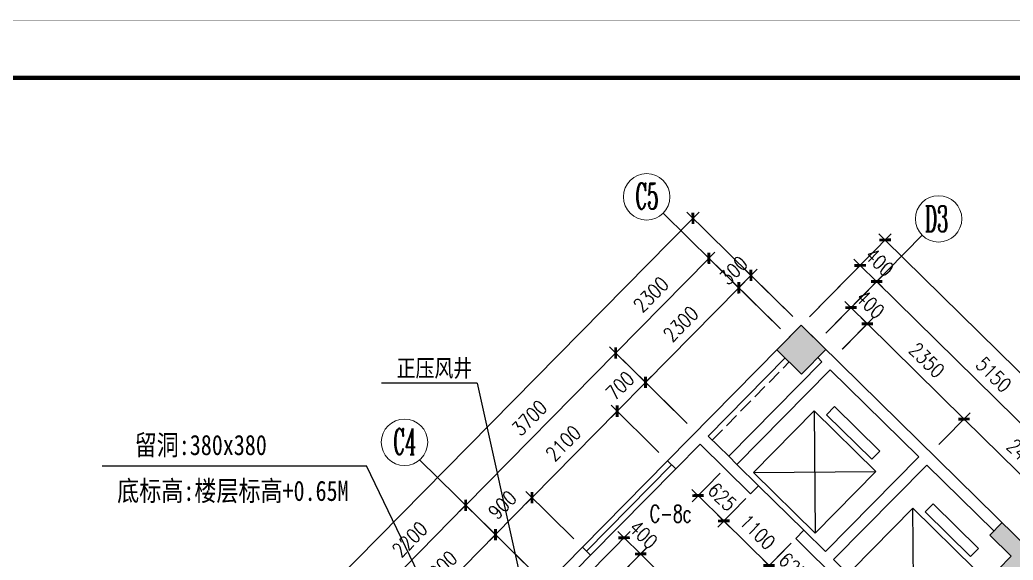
# Model space of a CAD drawing. Extents: x -357449 to -117302, y 127569 to 244935.
# Drawn here: x -194506 to -177310, y 235580 to 244935 of the extents above; entities that cross this region are included whole.
import ezdxf
from ezdxf.enums import TextEntityAlignment as Align

# ---------------------------------------------------------------- set-up
doc = ezdxf.new("R2010")
doc.units = 0
doc.header["$MEASUREMENT"] = 0
doc.linetypes.add('DASH', pattern=[0.35, 0.25, -0.1])
doc.layers.get('0').update_dxf_attribs({"linetype": 'CONTINUOUS'})
doc.layers.get('DEFPOINTS').update_dxf_attribs({"linetype": 'CONTINUOUS'})
for name, color, linetype in [('1', 8, 'CONTINUOUS'), ('COLUMN', 4, 'CONTINUOUS'), ('F', 31, 'CONTINUOUS'), ('WALL', 1, 'CONTINUOUS'), ('WINDOW', 4, 'CONTINUOUS'), ('WINDOWS', 4, 'CONTINUOUS'), ('阳台', 4, 'CONTINUOUS')]:
    doc.layers.add(name, color=color, linetype=linetype)
doc.layers.add('AXIS', color=3, linetype='CONTINUOUS', lineweight=9)
doc.styles.add('COMPLEX', font='COMPLEX.shx')
doc.styles.add('DIM_FONT', font='SIMPLEX.shx', dxfattribs={"width": 0.8})
doc.styles.add('FS', font='txt.shx', dxfattribs={"width": 0.66, "height": 150, "bigfont": 'fs.shx'})
doc.styles.add('H1', font='SimSun.ttf')
doc.dimstyles.new('DIMN-200', dxfattribs={"dimtxt": 300, "dimasz": 1, "dimexe": 250, "dimexo": 0, "dimgap": 150, "dimtad": 1, "dimdec": 0, "dimdsep": 46, "dimtxsty": 'DIM_FONT', "dimblk": '_DIMX', "dimcen": 2.5, "dimclrd": 256, "dimclre": 256, "dimclrt": 4, "dimadec": 0, "dimazin": 0, "dimtfac": 1, "dimtdec": 0, "dimtix": 1, "dimtmove": 2, "dimatfit": 3, "dimldrblk": '_DIMX', "dimfxl": 0, "dimtolj": 1, "dimtzin": 0, "dimarcsym": 0})
doc.dimstyles.get("Standard").update_dxf_attribs({"dimtxt": 375, "dimasz": 1, "dimexe": 150, "dimexo": 0, "dimgap": 200, "dimtad": 1, "dimdec": 0, "dimzin": 0, "dimdsep": 46, "dimtxsty": 'DIM_FONT', "dimblk1": '_DIMX', "dimblk2": '_DIMX', "dimsah": 1, "dimcen": 200, "dimclrd": 256, "dimclre": 256, "dimclrt": 4, "dimadec": 0, "dimazin": 0, "dimtfac": 1, "dimtdec": 0, "dimtix": 1, "dimtmove": 2, "dimatfit": 3, "dimldrblk": '_DIMX', "dimfxl": 0, "dimtolj": 1, "dimtzin": 0, "dimarcsym": 0})

# ---------------------------------------------------------------- blocks, each defined once
blk = doc.blocks.new('_DIMX')
blk.add_line((-150, 0), (150, 0))
at = {"const_width": 50}
blk.add_lwpolyline([(-70, -70), (70, 70)], dxfattribs=at)
blk = doc.blocks.new('*D1625')
at = {"layer": 'AXIS', "lineweight": -2}
for p, q in [((-180837, 239793), (-179420, 241231)), ((-171905, 233614), (-179525, 241123)), ((-173216, 232283), (-171799, 233721))]:
    blk.add_line(p, q, dxfattribs=at)
at = {"layer": 'DEFPOINTS', "color": 0}
for p in [(-179526, 241124), (-180837, 239793), (-173216, 232283)]:
    blk.add_point(p, dxfattribs=at)
at = {"layer": 'AXIS', "lineweight": -2}
for p, rotation in [((-179526, 241124), 135.4212849043528), ((-171904, 233614), 315.4212849043528)]:
    blk.add_blockref('_DIMX', p, dxfattribs=dict(at, rotation=rotation))
at = {"layer": 'AXIS', "color": 4, "insert": (-175522, 237565), "char_height": 250, "attachment_point": 5, "rotation": 315.4213, "style": 'DIM_FONT'}
blk.add_mtext('\\A1;10700', dxfattribs=at)
blk = doc.blocks.new('*D1510')
at = {"layer": 'AXIS', "lineweight": -2}
for p, q in [((-182853, 241497), (-202293, 221770)), ((-181126, 239797), (-182959, 241603)), ((-200567, 220068), (-202400, 221875))]:
    blk.add_line(p, q, dxfattribs=at)
at = {"layer": 'DEFPOINTS', "color": 0}
for p in [(-181126, 239797), (-202293, 221769), (-200567, 220068)]:
    blk.add_point(p, dxfattribs=at)
at = {"layer": 'AXIS', "lineweight": -2}
for p, rotation in [((-182853, 241498), 45.42128490415822), ((-202293, 221769), 225.4212849041582)]:
    blk.add_blockref('_DIMX', p, dxfattribs=dict(at, rotation=rotation))
at = {"layer": 'AXIS', "color": 4, "insert": (-192769, 231827), "char_height": 250, "attachment_point": 5, "rotation": 45.4213, "style": 'DIM_FONT'}
blk.add_mtext('\\A1;27698', dxfattribs=at)
blk = doc.blocks.new('A$C42896F79')
at = {"layer": '1'}
for p, q in [((1121, 2195), (68, 1126)), ((1121, 2195), (2189, 1142)), ((1121, 2195), (1137, 73)), ((68, 1126), (2189, 1142)), ((68, 1126), (1137, 73)), ((2189, 1142), (1137, 73)), ((140, 915), (0, 772)), ((140, 915), (924, 142)), ((0, 772), (784, 0)), ((924, 142), (784, 0))]:
    blk.add_line(p, q, dxfattribs=at)
blk = doc.blocks.new('*D1637')
at = {"layer": 'AXIS', "lineweight": -2}
for p, q in [((-182061, 240295), (-183674, 238658)), ((-181337, 239583), (-182167, 240401)), ((-182951, 237945), (-183781, 238763))]:
    blk.add_line(p, q, dxfattribs=at)
at = {"layer": 'DEFPOINTS', "color": 0}
for p in [(-181337, 239583), (-183674, 238658), (-182951, 237945)]:
    blk.add_point(p, dxfattribs=at)
at = {"layer": 'AXIS', "lineweight": -2}
for p, rotation in [((-182060, 240296), 45.42128490416798), ((-183674, 238658), 225.4212849041679)]:
    blk.add_blockref('_DIMX', p, dxfattribs=dict(at, rotation=rotation))
at = {"layer": 'AXIS', "color": 4, "insert": (-183063, 239670), "char_height": 250, "attachment_point": 5, "rotation": 45.4213, "style": 'DIM_FONT'}
blk.add_mtext('\\A1;2300', dxfattribs=at)
blk = doc.blocks.new('*D1638')
at = {"layer": 'AXIS', "lineweight": -2}
for p, q in [((-181126, 239797), (-181956, 240615)), ((-182060, 240296), (-181849, 240510)), ((-181849, 240510), (-181848, 240511)), ((-181337, 239583), (-182167, 240401)), ((-182061, 240295), (-182061, 240294))]:
    blk.add_line(p, q, dxfattribs=at)
at = {"layer": 'DEFPOINTS', "color": 0}
for p in [(-181849, 240510), (-181126, 239797), (-181337, 239583)]:
    blk.add_point(p, dxfattribs=at)
at = {"layer": 'AXIS', "lineweight": -2}
for p, rotation in [((-181849, 240510), 225.4212849041627), ((-182060, 240296), 45.42128490416262)]:
    blk.add_blockref('_DIMX', p, dxfattribs=dict(at, rotation=rotation))
at = {"layer": 'AXIS', "color": 4, "insert": (-182151, 240596), "char_height": 250, "attachment_point": 5, "rotation": 45.4213, "style": 'DIM_FONT'}
blk.add_mtext('\\A1;300', dxfattribs=at)
blk = doc.blocks.new('*D1628')
at = {"layer": 'AXIS', "lineweight": -2}
for p, q in [((-185640, 236663), (-186271, 236023)), ((-184916, 235951), (-185746, 236769)), ((-185548, 235310), (-186378, 236127))]:
    blk.add_line(p, q, dxfattribs=at)
at = {"layer": 'DEFPOINTS', "color": 0}
for p in [(-186271, 236022), (-184916, 235951), (-185548, 235310)]:
    blk.add_point(p, dxfattribs=at)
at = {"layer": 'AXIS', "lineweight": -2}
for p, rotation in [((-185640, 236663), 45.42128490416662), ((-186271, 236022), 225.4212849041666)]:
    blk.add_blockref('_DIMX', p, dxfattribs=dict(at, rotation=rotation))
at = {"layer": 'AXIS', "color": 4, "insert": (-186151, 236536), "char_height": 250, "attachment_point": 5, "rotation": 45.4213, "style": 'DIM_FONT'}
blk.add_mtext('\\A1;900', dxfattribs=at)
blk = doc.blocks.new('*D1627')
at = {"layer": 'AXIS', "lineweight": -2}
for p, q in [((-183442, 237446), (-184272, 238264)), ((-184166, 238158), (-185639, 236664)), ((-184916, 235951), (-185746, 236769))]:
    blk.add_line(p, q, dxfattribs=at)
at = {"layer": 'DEFPOINTS', "color": 0}
for p in [(-183442, 237446), (-185640, 236663), (-184916, 235951)]:
    blk.add_point(p, dxfattribs=at)
at = {"layer": 'AXIS', "lineweight": -2}
for p, rotation in [((-184166, 238159), 45.42128490416829), ((-185640, 236663), 225.4212849041683)]:
    blk.add_blockref('_DIMX', p, dxfattribs=dict(at, rotation=rotation))
at = {"layer": 'AXIS', "color": 4, "insert": (-185098, 237604), "char_height": 250, "attachment_point": 5, "rotation": 45.4213, "style": 'DIM_FONT'}
blk.add_mtext('\\A1;2100', dxfattribs=at)
blk = doc.blocks.new('*D1636')
at = {"layer": 'AXIS', "lineweight": -2}
for p, q in [((-182951, 237945), (-183781, 238763)), ((-184166, 238159), (-183674, 238658)), ((-183674, 238658), (-183673, 238659)), ((-183442, 237446), (-184272, 238264)), ((-184166, 238158), (-184167, 238158))]:
    blk.add_line(p, q, dxfattribs=at)
at = {"layer": 'DEFPOINTS', "color": 0}
for p in [(-183674, 238658), (-182951, 237945), (-183442, 237446)]:
    blk.add_point(p, dxfattribs=at)
at = {"layer": 'AXIS', "lineweight": -2}
for p, rotation in [((-183674, 238658), 225.4212849041656), ((-184166, 238159), 45.42128490416558)]:
    blk.add_blockref('_DIMX', p, dxfattribs=dict(at, rotation=rotation))
at = {"layer": 'AXIS', "color": 4, "insert": (-184116, 238601), "char_height": 250, "attachment_point": 5, "rotation": 45.4213, "style": 'DIM_FONT'}
blk.add_mtext('\\A1;700', dxfattribs=at)
blk = doc.blocks.new('*D1624')
at = {"layer": 'AXIS', "lineweight": -2}
for p, q in [((-180552, 239512), (-180012, 240060)), ((-180118, 239954), (-180119, 239955)), ((-180118, 239953), (-179833, 239672)), ((-180267, 239231), (-179728, 239779)), ((-179832, 239672), (-179831, 239671))]:
    blk.add_line(p, q, dxfattribs=at)
at = {"layer": 'DEFPOINTS', "color": 0}
for p in [(-179833, 239672), (-180552, 239512), (-180267, 239231)]:
    blk.add_point(p, dxfattribs=at)
at = {"layer": 'AXIS', "lineweight": -2}
for p, rotation in [((-180118, 239953), 315.421284904351), ((-179833, 239672), 135.4212849043509)]:
    blk.add_blockref('_DIMX', p, dxfattribs=dict(at, rotation=rotation))
at = {"layer": 'AXIS', "color": 4, "insert": (-179782, 240009), "char_height": 250, "attachment_point": 5, "rotation": 315.4213, "style": 'DIM_FONT'}
blk.add_mtext('\\A1;400', dxfattribs=at)
blk = doc.blocks.new('*D1622')
at = {"layer": 'AXIS', "lineweight": -2}
for p, q in [((-180837, 239793), (-179853, 240791)), ((-179959, 240685), (-179960, 240686)), ((-179674, 240404), (-179959, 240684)), ((-180552, 239512), (-179569, 240510)), ((-179673, 240403), (-179672, 240402))]:
    blk.add_line(p, q, dxfattribs=at)
at = {"layer": 'DEFPOINTS', "color": 0}
for p in [(-179959, 240684), (-180837, 239793), (-180552, 239512)]:
    blk.add_point(p, dxfattribs=at)
at = {"layer": 'AXIS', "lineweight": -2}
for p, rotation in [((-179959, 240684), 315.4212849043496), ((-179674, 240404), 135.4212849043497)]:
    blk.add_blockref('_DIMX', p, dxfattribs=dict(at, rotation=rotation))
at = {"layer": 'AXIS', "color": 4, "insert": (-179623, 240740), "char_height": 250, "attachment_point": 5, "rotation": 315.4213, "style": 'DIM_FONT'}
blk.add_mtext('\\A1;400', dxfattribs=at)
blk = doc.blocks.new('*D691')
at = {"layer": 'DEFPOINTS', "color": 0}
for p in [(-181152, 235876), (-180706, 235438), (-181090, 235048)]:
    blk.add_point(p, dxfattribs=at)
at = {"layer": 'WINDOW', "lineweight": -2}
for p, q in [((-181152, 235876), (-181641, 235380)), ((-181536, 235488), (-181537, 235489)), ((-181535, 235487), (-181090, 235048)), ((-180706, 235438), (-181195, 234942)), ((-181089, 235048), (-181089, 235047))]:
    blk.add_line(p, q, dxfattribs=at)
for p, rotation in [((-181535, 235487), 315.421284895061), ((-181090, 235048), 135.421284895061)]:
    blk.add_blockref('_DIMX', p, dxfattribs=dict(at, rotation=rotation))
at = {"layer": 'WINDOW', "color": 4, "insert": (-181120, 235464), "char_height": 250, "attachment_point": 5, "rotation": 315.4213, "style": 'DIM_FONT'}
blk.add_mtext('\\A1;625', dxfattribs=at)
blk = doc.blocks.new('*D689')
at = {"layer": 'DEFPOINTS', "color": 0}
for p in [(-182380, 237087), (-182764, 236698), (-181935, 236649)]:
    blk.add_point(p, dxfattribs=at)
at = {"layer": 'WINDOW', "lineweight": -2}
for p, q in [((-182380, 237087), (-182869, 236591)), ((-182765, 236699), (-182765, 236699)), ((-182319, 236259), (-182764, 236698)), ((-181935, 236649), (-182424, 236152)), ((-182318, 236259), (-182317, 236258))]:
    blk.add_line(p, q, dxfattribs=at)
for p, rotation in [((-182764, 236698), 315.4212848950561), ((-182319, 236259), 135.4212848950561)]:
    blk.add_blockref('_DIMX', p, dxfattribs=dict(at, rotation=rotation))
at = {"layer": 'WINDOW', "color": 4, "insert": (-182348, 236674), "char_height": 250, "attachment_point": 5, "rotation": 315.4213, "style": 'DIM_FONT'}
blk.add_mtext('\\A1;625', dxfattribs=at)
blk = doc.blocks.new('*D687')
at = {"layer": 'AXIS', "lineweight": -2}
for p, q in [((-184659, 235345), (-183939, 236075)), ((-184045, 235969), (-184046, 235969)), ((-184045, 235968), (-183760, 235687)), ((-184374, 235064), (-183655, 235794)), ((-183759, 235687), (-183758, 235686))]:
    blk.add_line(p, q, dxfattribs=at)
at = {"layer": 'DEFPOINTS', "color": 0}
for p in [(-183760, 235687), (-184659, 235345), (-184374, 235064)]:
    blk.add_point(p, dxfattribs=at)
at = {"layer": 'AXIS', "lineweight": -2}
for p, rotation in [((-184045, 235968), 315.421284904351), ((-183760, 235687), 135.4212849043509)]:
    blk.add_blockref('_DIMX', p, dxfattribs=dict(at, rotation=rotation))
at = {"layer": 'AXIS', "color": 4, "insert": (-183709, 236023), "char_height": 250, "attachment_point": 5, "rotation": 315.4213, "style": 'DIM_FONT'}
blk.add_mtext('\\A1;400', dxfattribs=at)
blk = doc.blocks.new('*D733')
at = {"layer": 'DEFPOINTS', "color": 0}
for p in [(-181337, 239583), (-184191, 239167), (-182951, 237945)]:
    blk.add_point(p, dxfattribs=at)
at = {"layer": 'WINDOW', "lineweight": -2}
for p, q in [((-182577, 240804), (-184190, 239167)), ((-181337, 239583), (-182683, 240910)), ((-182951, 237945), (-184298, 239272))]:
    blk.add_line(p, q, dxfattribs=at)
for p, rotation in [((-182577, 240805), 45.42128490417262), ((-184191, 239167), 225.4212849041726)]:
    blk.add_blockref('_DIMX', p, dxfattribs=dict(at, rotation=rotation))
at = {"layer": 'WINDOW', "color": 4, "insert": (-183580, 240179), "char_height": 250, "attachment_point": 5, "rotation": 45.4213, "style": 'DIM_FONT'}
blk.add_mtext('\\A1;2300', dxfattribs=at)
blk = doc.blocks.new('*D731')
at = {"layer": 'AXIS', "lineweight": -2}
for p, q in [((-183722, 238705), (-184298, 239272)), ((-184192, 239166), (-186787, 236532)), ((-186319, 236069), (-186895, 236636))]:
    blk.add_line(p, q, dxfattribs=at)
at = {"layer": 'DEFPOINTS', "color": 0}
for p in [(-183722, 238705), (-186788, 236531), (-186319, 236069)]:
    blk.add_point(p, dxfattribs=at)
at = {"layer": 'AXIS', "lineweight": -2}
for p, rotation in [((-184191, 239167), 45.42128490416941), ((-186788, 236531), 225.4212849041694)]:
    blk.add_blockref('_DIMX', p, dxfattribs=dict(at, rotation=rotation))
at = {"layer": 'AXIS', "color": 4, "insert": (-185685, 238042), "char_height": 250, "attachment_point": 5, "rotation": 45.4213, "style": 'DIM_FONT'}
blk.add_mtext('\\A1;3700', dxfattribs=at)
blk = doc.blocks.new('*D734')
at = {"layer": 'DEFPOINTS', "color": 0}
for p in [(-185548, 235310), (-188332, 234964), (-187092, 233743)]:
    blk.add_point(p, dxfattribs=at)
at = {"layer": 'WINDOW', "lineweight": -2}
for p, q in [((-185548, 235310), (-186895, 236636)), ((-186789, 236530), (-188331, 234965)), ((-187092, 233743), (-188439, 235069))]:
    blk.add_line(p, q, dxfattribs=at)
for p, rotation in [((-186788, 236531), 45.42128490416941), ((-188332, 234964), 225.4212849041694)]:
    blk.add_blockref('_DIMX', p, dxfattribs=dict(at, rotation=rotation))
at = {"layer": 'WINDOW', "color": 4, "insert": (-187756, 235941), "char_height": 250, "attachment_point": 5, "rotation": 45.4213, "style": 'DIM_FONT'}
blk.add_mtext('\\A1;2200', dxfattribs=at)

msp = doc.modelspace()

# ---------------------------------------------------------------- hatches: boundary and pattern name
at = {"layer": 'COLUMN'}
for points in [[(-180977.58, 239650.48), (-181398.71, 239223.11), (-180971.34, 238801.98), (-180550.2, 239229.35)], [(-177128.11, 235436.03), (-176754.16, 235067.54), (-176543.59, 235281.23), (-177505.18, 236228.78), (-177715.74, 236015.09), (-177341.79, 235646.6), (-178535, 234435.71), (-178321.32, 234225.15)]]:
    msp.add_hatch(color=256, dxfattribs=at).paths.add_polyline_path(points)

# ---------------------------------------------------------------- linework, layer by layer
for points, const_width in [([(-117306.21, 160831.03), (-236206.21, 160831.03), (-236206.21, 244931.03), (-117306.21, 244931.03)], 8), ([(-118306.21, 243931.03), (-118306.21, 161831.03), (-233706.21, 161831.03), (-233706.21, 243931.03)], 80)]:
    msp.add_lwpolyline(points, close=True, dxfattribs=dict(const_width=const_width))
at = {"layer": '1'}
msp.add_line((-181717.29, 236869.58), (-180933.77, 236097.5), dxfattribs=at)
at = {"layer": 'AXIS'}
for p, q in [((-182107.84, 240343.07), (-183370.51, 241587.3)), ((-180093.68, 239977.58), (-178884.63, 241204.55)), ((-186319.17, 236069.35), (-187581.84, 237313.58))]:
    msp.add_line(p, q, dxfattribs=at)
for centre in [(-183654.76, 241871.56), (-178600.37, 241488.8), (-187846.33, 237620.9)]:
    msp.add_circle(centre, 402, dxfattribs=at)
at = {"layer": 'COLUMN'}
for p, q in [((-193083.27, 237212.19), (-188507.23, 237212.19)), ((-186600.79, 233277.99), (-188507.23, 237212.19)), ((-184767.77, 235804.14), (-183293.81, 237299.94)), ((-184696.55, 235733.95), (-183222.58, 237229.75)), ((-184625.32, 235663.76), (-183151.35, 237159.56))]:
    msp.add_line(p, q, dxfattribs=at)
msp.add_lwpolyline([(-181398.71, 239223.11), (-180977.58, 239650.48), (-180550.2, 239229.35), (-180971.34, 238801.98), (-181398.71, 239223.11)], dxfattribs=at)
at = {"layer": 'WALL'}
for p, q in [((-183293.81, 237299.94), (-180977.58, 239650.48)), ((-180977.58, 239650.48), (-175671.04, 234421.42)), ((-182589.84, 237729.39), (-181256.25, 239082.73)), ((-180690.58, 239086.89), (-180619.35, 239016.71)), ((-182233.7, 237378.45), (-180619.35, 239016.71)), ((-182091.24, 237238.07), (-180476.9, 238876.33)), ((-180476.9, 238876.33), (-178945.48, 237367.27)), ((-182589.84, 237729.39), (-182233.7, 237378.45)), ((-183151.35, 237159.56), (-182730.22, 237586.93)), ((-182730.22, 237586.93), (-181857.67, 236727.12)), ((-182091.24, 237238.07), (-182233.7, 237378.45)), ((-180559.82, 235729.01), (-178945.48, 237367.27)), ((-183293.81, 237299.94), (-183151.35, 237159.56)), ((-182091.24, 237238.07), (-181717.29, 236869.58)), ((-180417.37, 235588.63), (-178803.02, 237226.89)), ((-178803.02, 237226.89), (-177645.56, 236086.32)), ((-181717.29, 236869.58), (-181857.67, 236727.12)), ((-177505.18, 236228.78), (-177715.74, 236015.09)), ((-180933.77, 236097.5), (-181074.15, 235955.04)), ((-181074.15, 235955.04), (-180148.18, 235042.59)), ((-180933.77, 236097.5), (-180559.82, 235729.01)), ((-177715.74, 236015.09), (-177341.79, 235646.6)), ((-187364.76, 233168.67), (-184767.77, 235804.14)), ((-184767.77, 235804.14), (-184625.32, 235663.76)), ((-186730.98, 233526.9), (-184625.32, 235663.76)), ((-178535, 234435.71), (-177341.79, 235646.6)), ((-180417.37, 235588.63), (-180007.8, 235185.04))]:
    msp.add_line(p, q, dxfattribs=at)
at = {"layer": 'WINDOWS'}
for q in [(-188247.1, 238642.3), (-185585.21, 234129.14)]:
    msp.add_line((-186586.35, 238642.3), q, dxfattribs=at)
at = {"layer": '阳台', "color": 8, "linetype": 'DASH', "ltscale": 1000}
msp.add_line((-182518.61, 237659.2), (-181185.02, 239012.55), dxfattribs=at)

# ---------------------------------------------------------------- block references
at = {"layer": '1', "xscale": -1, "rotation": 90.84256980000279}
msp.add_blockref('A$C42896F79', (-179629.51, 238251.82), dxfattribs=at)
at = {"layer": '1', "rotation": 179.9999999901344}
msp.add_blockref('A$C42896F79', (-177908.5, 236555.94), dxfattribs=at)

# ---------------------------------------------------------------- texts
at = {"layer": 'AXIS', "style": 'H1', "width": 0.8}
for s, height, p in [('正压风井', 300, (-187983.95, 238753.73)), ('留洞:380x380', 350, (-192518.7, 237399.25)), ('底标高:楼层标高+0.65M', 350, (-192822.05, 236605.58))]:
    msp.add_text(s, height=height, dxfattribs=at).set_placement(p)
at = {"layer": 'AXIS', "style": 'COMPLEX'}
for tag, width, p, p2 in [('C5', 0.535714, (-183852.38, 241658.44), (-183450.38, 241658.44)), ('C4', 0.506757, (-188043.95, 237407.77), (-187641.95, 237407.77))]:
    msp.add_attdef(tag, text='2', height=450.24, dxfattribs=dict(at, width=width)).set_placement(p, p2, align=Align.FIT)
at = {"layer": 'AXIS', "style": 'COMPLEX', "width": 0.520833}
msp.add_attdef('D3', text='', height=450.24, rotation=360, dxfattribs=at).set_placement((-178837.78, 241266.39), (-178435.78, 241266.39), align=Align.FIT)
at = {"layer": 'F', "style": 'FS', "width": 0.66}
msp.add_text('C-8c', height=300, dxfattribs=at).set_placement((-183599.55, 236234.47))

# ---------------------------------------------------------------- dimensions: what is measured, and where the dimension line sits
at = {"layer": 'AXIS'}
for p1, p2, distance, dimstyle, override, picture, middle in [((-181126.23, 239796.96), (-200566.96, 220068.22), -2423.69, 'DIMN-200', {"dimtxt": 250, "dimexe": 150, "dimzin": 0, "dimblk1": '_DIMX', "dimblk2": '_DIMX', "dimsah": 1, "dimcen": 200}, '*D1510', (-192768.83, 231826.77)), ((-173215.73, 232282.73), (-180837.2, 239792.94), -1868.6, 'Standard', {"dimtxt": 250, "dimgap": 150, "dimblk": '_DIMX'}, '*D1625', (-175521.9, 237564.7)), ((-180552.28, 239512.19), (-180837.2, 239792.94), -1251.55, 'Standard', {"dimtxt": 250, "dimgap": 150, "dimblk": '_DIMX'}, '*D1622', (-179623.28, 240739.9)), ((-181336.79, 239583.28), (-181126.23, 239796.96), 1015.29, 'DIMN-200', {"dimtxt": 250, "dimexe": 150, "dimzin": 0, "dimblk1": '_DIMX', "dimblk2": '_DIMX', "dimsah": 1, "dimcen": 200}, '*D1638', (-182150.56, 240595.76)), ((-181336.79, 239583.28), (-182951.14, 237945.02), -1015.29, 'DIMN-200', {"dimtxt": 250, "dimexe": 150, "dimzin": 0, "dimblk1": '_DIMX', "dimblk2": '_DIMX', "dimsah": 1, "dimcen": 200}, '*D1637', (-183063.02, 239669.79)), ((-180552.28, 239512.19), (-180267.37, 239231.43), 619.07, 'DIMN-200', {"dimtxt": 250, "dimexe": 150, "dimzin": 0, "dimblk1": '_DIMX', "dimblk2": '_DIMX', "dimsah": 1, "dimcen": 200}, '*D1624', (-179782.29, 240008.65)), ((-183722.18, 238704.81), (-186319.17, 236069.35), -658.02, 'DIMN-200', {"dimtxt": 250, "dimexe": 150, "dimzin": 0, "dimblk1": '_DIMX', "dimblk2": '_DIMX', "dimsah": 1, "dimcen": 200}, '*D731', (-185685.26, 238041.96)), ((-183442.46, 237446.42), (-182951.14, 237945.02), 1015.29, 'DIMN-200', {"dimtxt": 250, "dimexe": 150, "dimzin": 0, "dimblk1": '_DIMX', "dimblk2": '_DIMX', "dimsah": 1, "dimcen": 200}, '*D1636', (-184115.85, 238601.36)), ((-183442.46, 237446.42), (-184916.42, 235950.61), -1015.29, 'DIMN-200', {"dimtxt": 250, "dimexe": 150, "dimzin": 0, "dimblk1": '_DIMX', "dimblk2": '_DIMX', "dimsah": 1, "dimcen": 200}, '*D1627', (-185098.5, 237604.15)), ((-184916.42, 235950.61), (-185548.12, 235309.56), -1015.29, 'DIMN-200', {"dimtxt": 250, "dimexe": 150, "dimzin": 0, "dimblk1": '_DIMX', "dimblk2": '_DIMX', "dimsah": 1, "dimcen": 200}, '*D1628', (-186151.33, 236535.72)), ((-184658.93, 235344.7), (-184374.02, 235063.94), 875.02, 'DIMN-200', {"dimtxt": 250, "dimexe": 150, "dimzin": 0, "dimblk1": '_DIMX', "dimblk2": '_DIMX', "dimsah": 1, "dimcen": 200}, '*D687', (-183709.29, 236023.46))]:
    dim = msp.add_aligned_dim(p1=p1, p2=p2, distance=distance, dimstyle=dimstyle, override=override, dxfattribs=at)
    dim.commit()
    dim.dimension.update_dxf_attribs({"geometry": picture, "text_midpoint": middle})
for p1, p2, distance in [((-180552.28, 239512.19), (-176884.01, 235897.46), 1251.55), ((-180267.37, 239231.43), (-178593.5, 237581.99), 619.07), ((-178593.5, 237581.99), (-176884.01, 235897.46), 619.07), ((-187092.28, 233742.53), (-185548.12, 235309.56), 1015.29), ((-184374.02, 235063.94), (-182700.15, 233414.5), 875.02)]:
    msp.add_aligned_dim(p1=p1, p2=p2, distance=distance, dimstyle='DIMN-200', override={"dimtxt": 250, "dimexe": 150, "dimzin": 0, "dimblk1": '_DIMX', "dimblk2": '_DIMX', "dimsah": 1, "dimcen": 200}, dxfattribs=at).render()
at = {"layer": 'WINDOW'}
for p1, p2, distance, picture, middle in [((-181336.79, 239583.28), (-182951.14, 237945.02), -1740.52, '*D733', (-183579.59, 240178.82)), ((-181935.09, 236648.55), (-182380.27, 237087.23), 546.6, '*D689', (-182348.31, 236674.43)), ((-185548.12, 235309.56), (-187092.28, 233742.53), -1740.52, '*D734', (-187755.83, 235940.71)), ((-181151.57, 235876.47), (-180706.39, 235437.79), -546.6, '*D691', (-181119.62, 235463.68))]:
    dim = msp.add_aligned_dim(p1=p1, p2=p2, distance=distance, dimstyle='Standard', override={"dimtxt": 250, "dimgap": 150, "dimblk": '_DIMX'}, dxfattribs=at)
    dim.commit()
    dim.dimension.update_dxf_attribs({"geometry": picture, "text_midpoint": middle})
msp.add_aligned_dim(p1=(-181935.09, 236648.55), p2=(-181151.57, 235876.47), distance=-546.6, dimstyle='Standard', override={"dimtxt": 250, "dimgap": 150, "dimblk": '_DIMX'}, dxfattribs=at).render()

doc.saveas('drawing.dxf')
